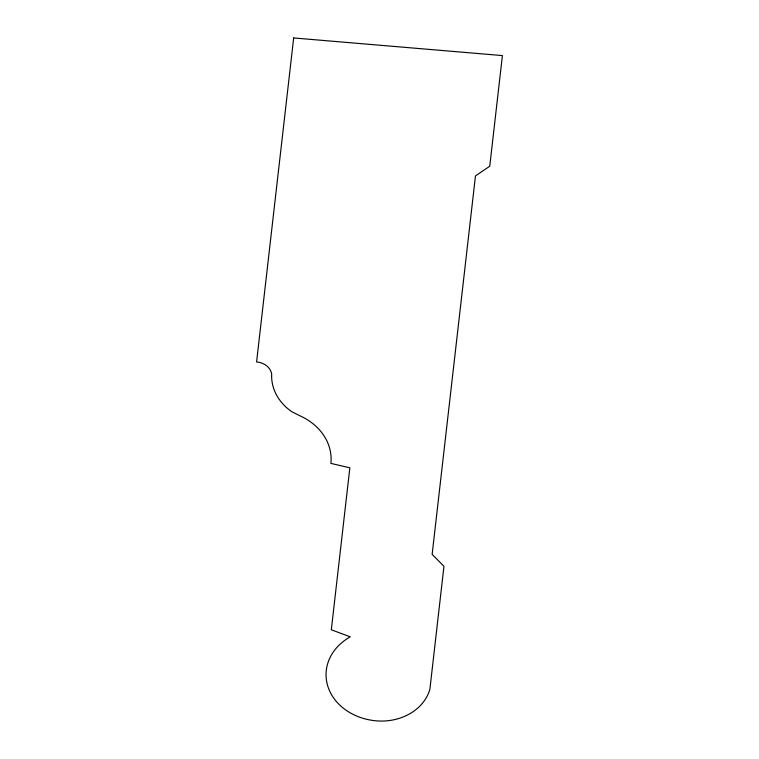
<?xml version="1.0" encoding="UTF-8"?>
<svg xmlns="http://www.w3.org/2000/svg" width="759" height="759" viewBox="0 0 759 759"><rect width="100%" height="100%" fill="white"/><g stroke="black" fill="none" stroke-linecap="round" stroke-linejoin="round"><path stroke-width="1.14" d="M293.676 37.95L256.589 361.958A16.745 13.861 1.1 0 1 271.675 374.016A55.91 46.29 1.1 0 0 291.911 411.805L303.505 417.535A59.107 48.946 1.1 0 1 330.896 463.388L349.852 467.829L331.313 629.78L350.269 636.829A55.616 46.052 1.1 0 0 327.48 685.092A55.616 46.052 1.1 0 0 373.608 720.557A50.085 41.47 1.1 0 0 429.888 689.238L443.958 566.29L432.146 554.393L475.466 175.917L489.745 166.221L502.411 55.587L293.676 37.95"/></g></svg>
